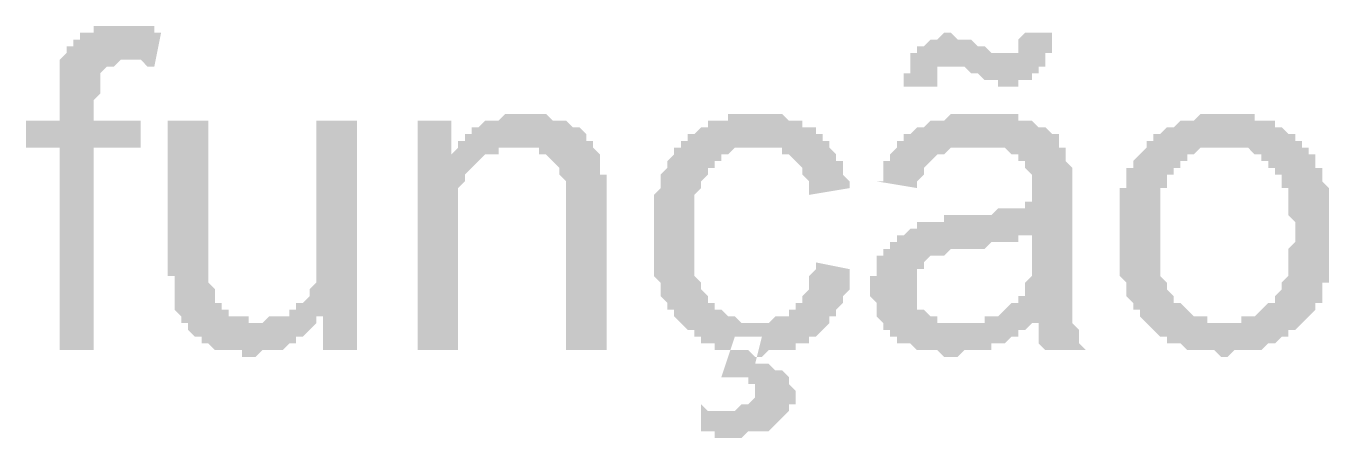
# Model space of a CAD drawing. Header units: millimetres. Extents: x 3949 to 6037, y -1956 to 1273.
# Drawn here: x 4895.5 to 4904.92, y -1658.34 to -1655.36 of the extents above; entities that cross this region are included whole.
import ezdxf

# ---------------------------------------------------------------- set-up
doc = ezdxf.new("R2010")
doc.units = ezdxf.units.MM
doc.layers.add('PADRÃO DE ENTRADA', color=7, linetype='Continuous', lineweight=0)

msp = doc.modelspace()

# ---------------------------------------------------------------- hatches: boundary and pattern name
at = {"layer": 'PADRÃO DE ENTRADA', "transparency": 33554559}
for points in [[(4895.7412, -1657.7039), (4895.7412, -1656.2393), (4895.4971, -1656.2393), (4895.4971, -1656.044), (4895.7412, -1656.044), (4895.7412, -1655.8487), (4895.7412, -1655.7999), (4895.7412, -1655.7999), (4895.7412, -1655.7511), (4895.7412, -1655.7023), (4895.7412, -1655.7023), (4895.7412, -1655.6535), (4895.7412, -1655.6046), (4895.7412, -1655.6046), (4895.79, -1655.5558), (4895.79, -1655.5558), (4895.79, -1655.507), (4895.8389, -1655.507), (4895.8389, -1655.4582), (4895.8877, -1655.4582), (4895.8877, -1655.4582), (4895.8877, -1655.4094), (4895.9365, -1655.4094), (4895.9365, -1655.4094), (4895.9853, -1655.4094), (4895.9853, -1655.3605), (4896.0341, -1655.3605), (4896.083, -1655.3605), (4896.083, -1655.3605), (4896.1318, -1655.3605), (4896.1806, -1655.3605), (4896.1806, -1655.3605), (4896.2294, -1655.3605), (4896.2294, -1655.3605), (4896.2782, -1655.3605), (4896.3271, -1655.3605), (4896.3271, -1655.3605), (4896.3759, -1655.3605), (4896.4247, -1655.3605), (4896.4247, -1655.4094), (4896.4735, -1655.4094), (4896.4247, -1655.6535), (4896.3759, -1655.6535), (4896.3271, -1655.6046), (4896.3271, -1655.6046), (4896.2782, -1655.6046), (4896.2294, -1655.6046), (4896.2294, -1655.6046), (4896.1806, -1655.6046), (4896.1806, -1655.6046), (4896.1318, -1655.6535), (4896.1318, -1655.6535), (4896.083, -1655.6535), (4896.083, -1655.6535), (4896.083, -1655.6535), (4896.0341, -1655.7023), (4896.0341, -1655.7023), (4896.0341, -1655.7511), (4896.0341, -1655.7511), (4896.0341, -1655.7999), (4896.0341, -1655.8487), (4895.9853, -1655.8976), (4895.9853, -1656.044), (4896.3271, -1656.044), (4896.3271, -1656.2393), (4895.9853, -1656.2393), (4895.9853, -1657.7039)], [(4897.6452, -1657.7039), (4897.6452, -1657.4598), (4897.5964, -1657.4598), (4897.5964, -1657.5086), (4897.5964, -1657.5086), (4897.5476, -1657.5575), (4897.5476, -1657.5575), (4897.4987, -1657.6063), (4897.4987, -1657.6063), (4897.4499, -1657.6063), (4897.4499, -1657.6551), (4897.4011, -1657.6551), (4897.4011, -1657.6551), (4897.3523, -1657.7039), (4897.3523, -1657.7039), (4897.3035, -1657.7039), (4897.2546, -1657.7039), (4897.2546, -1657.7039), (4897.2058, -1657.7039), (4897.2058, -1657.7039), (4897.157, -1657.7527), (4897.1082, -1657.7527), (4897.1082, -1657.7527), (4897.0594, -1657.7527), (4897.0594, -1657.7039), (4897.0105, -1657.7039), (4896.9617, -1657.7039), (4896.9617, -1657.7039), (4896.9129, -1657.7039), (4896.9129, -1657.7039), (4896.8641, -1657.7039), (4896.8153, -1657.6551), (4896.8153, -1657.6551), (4896.7664, -1657.6551), (4896.7664, -1657.6063), (4896.7176, -1657.6063), (4896.7176, -1657.6063), (4896.6688, -1657.5575), (4896.6688, -1657.5575), (4896.6688, -1657.5086), (4896.62, -1657.5086), (4896.62, -1657.4598), (4896.62, -1657.4598), (4896.5712, -1657.411), (4896.5712, -1657.411), (4896.5712, -1657.3622), (4896.5712, -1657.3134), (4896.5712, -1657.3134), (4896.5712, -1657.3134), (4896.5712, -1657.2645), (4896.5712, -1657.2645), (4896.5712, -1657.2157), (4896.5712, -1657.1669), (4896.5223, -1657.1669), (4896.5223, -1657.1181), (4896.5223, -1657.0693), (4896.5223, -1657.0693), (4896.5223, -1656.044), (4896.8153, -1656.044), (4896.8153, -1656.9716), (4896.8153, -1657.0204), (4896.8153, -1657.0204), (4896.8153, -1657.0693), (4896.8153, -1657.1181), (4896.8153, -1657.1669), (4896.8153, -1657.1669), (4896.8153, -1657.2157), (4896.8153, -1657.2157), (4896.8641, -1657.2645), (4896.8641, -1657.2645), (4896.8641, -1657.2645), (4896.8641, -1657.3134), (4896.8641, -1657.3622), (4896.9129, -1657.3622), (4896.9129, -1657.411), (4896.9617, -1657.411), (4896.9617, -1657.411), (4896.9617, -1657.4598), (4897.0105, -1657.4598), (4897.0594, -1657.4598), (4897.0594, -1657.4598), (4897.1082, -1657.4598), (4897.1082, -1657.5086), (4897.157, -1657.5086), (4897.157, -1657.5086), (4897.2058, -1657.5086), (4897.2546, -1657.4598), (4897.2546, -1657.4598), (4897.3035, -1657.4598), (4897.3035, -1657.4598), (4897.3523, -1657.4598), (4897.4011, -1657.4598), (4897.4011, -1657.411), (4897.4499, -1657.411), (4897.4499, -1657.3622), (4897.4987, -1657.3622), (4897.4987, -1657.3622), (4897.5476, -1657.3134), (4897.5476, -1657.3134), (4897.5476, -1657.2645), (4897.5476, -1657.2645), (4897.5964, -1657.2157), (4897.5964, -1657.2157), (4897.5964, -1657.1669), (4897.5964, -1657.1669), (4897.5964, -1657.1181), (4897.5964, -1657.0693), (4897.5964, -1657.0693), (4897.5964, -1657.0204), (4897.5964, -1656.9716), (4897.5964, -1656.9228), (4897.5964, -1656.9228), (4897.5964, -1656.044), (4897.8893, -1656.044), (4897.8893, -1657.7039)], [(4898.3287, -1657.7039), (4898.3287, -1656.044), (4898.5728, -1656.044), (4898.5728, -1656.2881), (4898.6216, -1656.2393), (4898.6216, -1656.2393), (4898.6216, -1656.1905), (4898.6704, -1656.1905), (4898.6704, -1656.1417), (4898.7193, -1656.1417), (4898.7193, -1656.0928), (4898.7681, -1656.0928), (4898.7681, -1656.0928), (4898.8169, -1656.044), (4898.8169, -1656.044), (4898.8657, -1656.044), (4898.8657, -1656.044), (4898.9145, -1656.044), (4898.9634, -1655.9952), (4898.9634, -1655.9952), (4899.0122, -1655.9952), (4899.061, -1655.9952), (4899.061, -1655.9952), (4899.1098, -1655.9952), (4899.1098, -1655.9952), (4899.1586, -1655.9952), (4899.1586, -1655.9952), (4899.2075, -1655.9952), (4899.2563, -1655.9952), (4899.2563, -1655.9952), (4899.3051, -1656.044), (4899.3539, -1656.044), (4899.3539, -1656.044), (4899.4027, -1656.044), (4899.4027, -1656.044), (4899.4516, -1656.0928), (4899.5004, -1656.0928), (4899.5004, -1656.0928), (4899.5492, -1656.1417), (4899.5492, -1656.1417), (4899.5492, -1656.1905), (4899.598, -1656.1905), (4899.598, -1656.2393), (4899.598, -1656.2393), (4899.6468, -1656.2881), (4899.6468, -1656.2881), (4899.6468, -1656.337), (4899.6468, -1656.3858), (4899.6468, -1656.3858), (4899.6468, -1656.3858), (4899.6468, -1656.4346), (4899.6957, -1656.4346), (4899.6957, -1656.4834), (4899.6957, -1656.4834), (4899.6957, -1656.5322), (4899.6957, -1656.5811), (4899.6957, -1656.5811), (4899.6957, -1656.6299), (4899.6957, -1656.6787), (4899.6957, -1657.7039), (4899.4027, -1657.7039), (4899.4027, -1656.6787), (4899.4027, -1656.6299), (4899.4027, -1656.5811), (4899.4027, -1656.5811), (4899.4027, -1656.5322), (4899.4027, -1656.4834), (4899.4027, -1656.4834), (4899.3539, -1656.4346), (4899.3539, -1656.4346), (4899.3539, -1656.4346), (4899.3539, -1656.3858), (4899.3539, -1656.3858), (4899.3051, -1656.337), (4899.3051, -1656.337), (4899.2563, -1656.2881), (4899.2563, -1656.2881), (4899.2075, -1656.2881), (4899.2075, -1656.2393), (4899.1586, -1656.2393), (4899.1586, -1656.2393), (4899.1098, -1656.2393), (4899.061, -1656.2393), (4899.061, -1656.2393), (4899.0122, -1656.2393), (4899.0122, -1656.2393), (4898.9634, -1656.2393), (4898.9145, -1656.2393), (4898.9145, -1656.2881), (4898.8657, -1656.2881), (4898.8169, -1656.2881), (4898.8169, -1656.2881), (4898.7681, -1656.337), (4898.7681, -1656.337), (4898.7681, -1656.337), (4898.7193, -1656.3858), (4898.7193, -1656.3858), (4898.7193, -1656.3858), (4898.6704, -1656.4346), (4898.6704, -1656.4346), (4898.6704, -1656.4834), (4898.6704, -1656.4834), (4898.6216, -1656.5322), (4898.6216, -1656.5811), (4898.6216, -1656.5811), (4898.6216, -1656.6299), (4898.6216, -1656.6787), (4898.6216, -1656.7275), (4898.6216, -1656.7275), (4898.6216, -1656.7763), (4898.6216, -1657.7039)]]:
    msp.add_hatch(color=7, dxfattribs=at).paths.add_polyline_path(points)
h = msp.add_hatch(color=7, dxfattribs=at)
h.paths.add_polyline_path([(4902.8202, -1657.5086), (4902.7714, -1657.5086), (4902.7225, -1657.5575), (4902.7225, -1657.5575), (4902.6737, -1657.5575), (4902.6737, -1657.6063), (4902.6249, -1657.6063), (4902.6249, -1657.6063), (4902.5761, -1657.6551), (4902.5273, -1657.6551), (4902.5273, -1657.6551), (4902.4784, -1657.6551), (4902.4784, -1657.6551), (4902.4784, -1657.7039), (4902.4296, -1657.7039), (4902.4296, -1657.7039), (4902.3808, -1657.7039), (4902.332, -1657.7039), (4902.332, -1657.7039), (4902.2832, -1657.7039), (4902.2343, -1657.7527), (4902.2343, -1657.7527), (4902.1855, -1657.7527), (4902.1367, -1657.7527), (4902.0879, -1657.7039), (4902.0879, -1657.7039), (4902.0391, -1657.7039), (4901.9902, -1657.7039), (4901.9902, -1657.7039), (4901.9414, -1657.7039), (4901.9414, -1657.7039), (4901.8926, -1657.6551), (4901.8438, -1657.6551), (4901.8438, -1657.6551), (4901.7949, -1657.6551), (4901.7949, -1657.6063), (4901.7949, -1657.6063), (4901.7461, -1657.6063), (4901.7461, -1657.5575), (4901.6973, -1657.5575), (4901.6973, -1657.5086), (4901.6973, -1657.5086), (4901.6485, -1657.4598), (4901.6485, -1657.4598), (4901.6485, -1657.411), (4901.6485, -1657.411), (4901.6485, -1657.3622), (4901.5997, -1657.3134), (4901.5997, -1657.3134), (4901.5997, -1657.2645), (4901.5997, -1657.2645), (4901.5997, -1657.2157), (4901.5997, -1657.1669), (4901.6485, -1657.1669), (4901.6485, -1657.1181), (4901.6485, -1657.1181), (4901.6485, -1657.0693), (4901.6485, -1657.0204), (4901.6973, -1657.0204), (4901.6973, -1657.0204), (4901.6973, -1656.9716), (4901.7461, -1656.9716), (4901.7461, -1656.9228), (4901.7949, -1656.9228), (4901.7949, -1656.874), (4901.7949, -1656.874), (4901.8438, -1656.874), (4901.8926, -1656.8252), (4901.8926, -1656.8252), (4901.9414, -1656.8252), (4901.9414, -1656.7763), (4901.9902, -1656.7763), (4902.0391, -1656.7763), (4902.0391, -1656.7763), (4902.0879, -1656.7763), (4902.0879, -1656.7763), (4902.1367, -1656.7763), (4902.1367, -1656.7275), (4902.1855, -1656.7275), (4902.2343, -1656.7275), (4902.2832, -1656.7275), (4902.332, -1656.7275), (4902.332, -1656.7275), (4902.3808, -1656.7275), (4902.4296, -1656.7275), (4902.4784, -1656.7275), (4902.4784, -1656.7275), (4902.5273, -1656.6787), (4902.5761, -1656.6787), (4902.5761, -1656.6787), (4902.6249, -1656.6787), (4902.6737, -1656.6787), (4902.6737, -1656.6787), (4902.7225, -1656.6787), (4902.7225, -1656.6299), (4902.7714, -1656.6299), (4902.7714, -1656.6299), (4902.7714, -1656.5811), (4902.7714, -1656.5811), (4902.7714, -1656.5811), (4902.7714, -1656.5322), (4902.7714, -1656.4834), (4902.7714, -1656.4346), (4902.7714, -1656.4346), (4902.7225, -1656.3858), (4902.7225, -1656.3858), (4902.7225, -1656.337), (4902.7225, -1656.337), (4902.6737, -1656.337), (4902.6737, -1656.2881), (4902.6737, -1656.2881), (4902.6249, -1656.2881), (4902.6249, -1656.2881), (4902.5761, -1656.2393), (4902.5273, -1656.2393), (4902.5273, -1656.2393), (4902.4784, -1656.2393), (4902.4296, -1656.2393), (4902.4296, -1656.2393), (4902.3808, -1656.2393), (4902.332, -1656.2393), (4902.2832, -1656.2393), (4902.2832, -1656.2393), (4902.2343, -1656.2393), (4902.1855, -1656.2393), (4902.1855, -1656.2393), (4902.1367, -1656.2881), (4902.1367, -1656.2881), (4902.0879, -1656.2881), (4902.0879, -1656.2881), (4902.0391, -1656.337), (4902.0391, -1656.337), (4902.0391, -1656.337), (4901.9902, -1656.3858), (4901.9902, -1656.3858), (4901.9902, -1656.4346), (4901.9414, -1656.4834), (4901.9414, -1656.4834), (4901.9414, -1656.5322), (4901.9414, -1656.5322), (4901.6485, -1656.4834), (4901.6973, -1656.4834), (4901.6973, -1656.4346), (4901.6973, -1656.3858), (4901.6973, -1656.3858), (4901.6973, -1656.337), (4901.7461, -1656.337), (4901.7461, -1656.2881), (4901.7461, -1656.2881), (4901.7949, -1656.2393), (4901.7949, -1656.2393), (4901.7949, -1656.1905), (4901.8438, -1656.1905), (4901.8438, -1656.1417), (4901.8926, -1656.1417), (4901.8926, -1656.1417), (4901.9414, -1656.0928), (4901.9414, -1656.0928), (4901.9902, -1656.0928), (4902.0391, -1656.044), (4902.0391, -1656.044), (4902.0879, -1656.044), (4902.0879, -1656.044), (4902.1367, -1656.044), (4902.1367, -1656.044), (4902.1855, -1655.9952), (4902.2343, -1655.9952), (4902.2343, -1655.9952), (4902.2832, -1655.9952), (4902.332, -1655.9952), (4902.332, -1655.9952), (4902.3808, -1655.9952), (4902.4296, -1655.9952), (4902.4296, -1655.9952), (4902.4784, -1655.9952), (4902.5273, -1655.9952), (4902.5761, -1655.9952), (4902.5761, -1655.9952), (4902.6249, -1655.9952), (4902.6737, -1655.9952), (4902.6737, -1656.044), (4902.7225, -1656.044), (4902.7225, -1656.044), (4902.7714, -1656.044), (4902.7714, -1656.044), (4902.8202, -1656.0928), (4902.869, -1656.0928), (4902.869, -1656.0928), (4902.9178, -1656.1417), (4902.9178, -1656.1417), (4902.9666, -1656.1417), (4902.9666, -1656.1905), (4902.9666, -1656.1905), (4902.9666, -1656.2393), (4903.0155, -1656.2393), (4903.0155, -1656.2881), (4903.0155, -1656.2881), (4903.0155, -1656.337), (4903.0643, -1656.3858), (4903.0643, -1656.3858), (4903.0643, -1656.3858), (4903.0643, -1656.4346), (4903.0643, -1656.4834), (4903.0643, -1656.4834), (4903.0643, -1656.5322), (4903.0643, -1656.5811), (4903.0643, -1656.6299), (4903.0643, -1656.6299), (4903.0643, -1657.0204), (4903.0643, -1657.0693), (4903.0643, -1657.1181), (4903.0643, -1657.1181), (4903.0643, -1657.1669), (4903.0643, -1657.2157), (4903.0643, -1657.2645), (4903.0643, -1657.3134), (4903.0643, -1657.3134), (4903.0643, -1657.3622), (4903.0643, -1657.3622), (4903.0643, -1657.411), (4903.0643, -1657.411), (4903.0643, -1657.4598), (4903.0643, -1657.4598), (4903.0643, -1657.5086), (4903.0643, -1657.5086), (4903.0643, -1657.5086), (4903.1131, -1657.5575), (4903.1131, -1657.6063), (4903.1131, -1657.6063), (4903.1131, -1657.6551), (4903.1131, -1657.6551), (4903.1619, -1657.7039), (4902.869, -1657.7039), (4902.8202, -1657.6551), (4902.8202, -1657.6551), (4902.8202, -1657.6063), (4902.8202, -1657.5575), (4902.8202, -1657.5575), (4902.8202, -1657.5086), (4902.8202, -1657.5086)], flags=0)
h.paths.add_polyline_path([(4902.7714, -1656.874), (4902.7714, -1656.874), (4902.7225, -1656.874), (4902.7225, -1656.874), (4902.6737, -1656.874), (4902.6737, -1656.9228), (4902.6249, -1656.9228), (4902.5761, -1656.9228), (4902.5761, -1656.9228), (4902.5273, -1656.9228), (4902.4784, -1656.9228), (4902.4784, -1656.9228), (4902.4296, -1656.9716), (4902.3808, -1656.9716), (4902.332, -1656.9716), (4902.332, -1656.9716), (4902.2832, -1656.9716), (4902.2343, -1656.9716), (4902.1855, -1656.9716), (4902.1855, -1656.9716), (4902.1367, -1657.0204), (4902.0879, -1657.0204), (4902.0879, -1657.0204), (4902.0879, -1657.0204), (4902.0391, -1657.0204), (4901.9902, -1657.0693), (4901.9902, -1657.0693), (4901.9902, -1657.1181), (4901.9414, -1657.1181), (4901.9414, -1657.1181), (4901.9414, -1657.1669), (4901.9414, -1657.2157), (4901.9414, -1657.2157), (4901.9414, -1657.2645), (4901.9414, -1657.2645), (4901.9414, -1657.3134), (4901.9414, -1657.3622), (4901.9414, -1657.3622), (4901.9414, -1657.411), (4901.9902, -1657.411), (4901.9902, -1657.411), (4902.0391, -1657.4598), (4902.0391, -1657.4598), (4902.0879, -1657.4598), (4902.0879, -1657.5086), (4902.1367, -1657.5086), (4902.1855, -1657.5086), (4902.1855, -1657.5086), (4902.2343, -1657.5086), (4902.2343, -1657.5086), (4902.2832, -1657.5086), (4902.332, -1657.5086), (4902.332, -1657.5086), (4902.3808, -1657.5086), (4902.4296, -1657.5086), (4902.4296, -1657.4598), (4902.4784, -1657.4598), (4902.4784, -1657.4598), (4902.5273, -1657.4598), (4902.5273, -1657.4598), (4902.5761, -1657.411), (4902.5761, -1657.411), (4902.6249, -1657.3622), (4902.6249, -1657.3622), (4902.6737, -1657.3622), (4902.6737, -1657.3134), (4902.7225, -1657.3134), (4902.7225, -1657.2645), (4902.7225, -1657.2645), (4902.7225, -1657.2157), (4902.7225, -1657.2157), (4902.7714, -1657.1669), (4902.7714, -1657.1181), (4902.7714, -1657.1181), (4902.7714, -1657.0693), (4902.7714, -1657.0204), (4902.7714, -1657.0204), (4902.7714, -1656.9716), (4902.7714, -1656.9716)], flags=0)
h.paths.add_polyline_path([(4901.8438, -1655.7999), (4901.8438, -1655.7511), (4901.8438, -1655.7023), (4901.8926, -1655.7023), (4901.8926, -1655.6535), (4901.8926, -1655.6046), (4901.8926, -1655.6046), (4901.8926, -1655.5558), (4901.9414, -1655.5558), (4901.9414, -1655.507), (4901.9902, -1655.507), (4901.9902, -1655.507), (4902.0391, -1655.4582), (4902.0391, -1655.4582), (4902.0879, -1655.4582), (4902.0879, -1655.4582), (4902.1367, -1655.4094), (4902.1855, -1655.4094), (4902.1855, -1655.4094), (4902.1855, -1655.4094), (4902.2343, -1655.4582), (4902.2343, -1655.4582), (4902.2832, -1655.4582), (4902.332, -1655.4582), (4902.332, -1655.4582), (4902.3808, -1655.507), (4902.4296, -1655.507), (4902.4296, -1655.507), (4902.4784, -1655.5558), (4902.5273, -1655.5558), (4902.5273, -1655.5558), (4902.5761, -1655.5558), (4902.5761, -1655.5558), (4902.6249, -1655.5558), (4902.6737, -1655.5558), (4902.6737, -1655.5558), (4902.6737, -1655.507), (4902.6737, -1655.507), (4902.6737, -1655.4582), (4902.7225, -1655.4094), (4902.9178, -1655.4094), (4902.9178, -1655.4582), (4902.9178, -1655.507), (4902.9178, -1655.5558), (4902.869, -1655.5558), (4902.869, -1655.6046), (4902.869, -1655.6046), (4902.869, -1655.6535), (4902.8202, -1655.6535), (4902.8202, -1655.7023), (4902.8202, -1655.7023), (4902.7714, -1655.7023), (4902.7714, -1655.7511), (4902.7225, -1655.7511), (4902.7225, -1655.7511), (4902.6737, -1655.7511), (4902.6737, -1655.7999), (4902.6249, -1655.7999), (4902.5761, -1655.7999), (4902.5761, -1655.7999), (4902.5273, -1655.7999), (4902.5273, -1655.7511), (4902.4784, -1655.7511), (4902.4784, -1655.7511), (4902.4296, -1655.7511), (4902.3808, -1655.7023), (4902.3808, -1655.7023), (4902.332, -1655.7023), (4902.2832, -1655.6535), (4902.2832, -1655.6535), (4902.2343, -1655.6535), (4902.2343, -1655.6535), (4902.1855, -1655.6535), (4902.1855, -1655.6535), (4902.1367, -1655.6535), (4902.1367, -1655.6535), (4902.0879, -1655.6535), (4902.0879, -1655.6535), (4902.0879, -1655.7023), (4902.0879, -1655.7023), (4902.0879, -1655.7511), (4902.0879, -1655.7999)], flags=0)
h = msp.add_hatch(color=7, dxfattribs=at)
h.paths.add_polyline_path([(4901.2091, -1657.0693), (4901.4532, -1657.1181), (4901.4532, -1657.1669), (4901.4532, -1657.1669), (4901.4532, -1657.2157), (4901.4532, -1657.2645), (4901.4532, -1657.2645), (4901.4044, -1657.3134), (4901.4044, -1657.3622), (4901.4044, -1657.3622), (4901.3556, -1657.411), (4901.3556, -1657.411), (4901.3556, -1657.4598), (4901.3067, -1657.4598), (4901.3067, -1657.5086), (4901.3067, -1657.5086), (4901.2579, -1657.5575), (4901.2579, -1657.5575), (4901.2579, -1657.5575), (4901.2091, -1657.6063), (4901.2091, -1657.6063), (4901.1603, -1657.6063), (4901.1603, -1657.6551), (4901.1115, -1657.6551), (4901.0626, -1657.6551), (4901.0626, -1657.7039), (4901.0138, -1657.7039), (4901.0138, -1657.7039), (4900.965, -1657.7039), (4900.9162, -1657.7039), (4900.9162, -1657.7039), (4900.8674, -1657.7039), (4900.8674, -1657.7039), (4900.8185, -1657.7527), (4900.7697, -1657.7527), (4900.7697, -1657.7527), (4900.7209, -1657.7039), (4900.6721, -1657.7039), (4900.6233, -1657.7039), (4900.6233, -1657.7039), (4900.5744, -1657.7039), (4900.5744, -1657.7039), (4900.5256, -1657.7039), (4900.4768, -1657.7039), (4900.4768, -1657.6551), (4900.428, -1657.6551), (4900.428, -1657.6551), (4900.3792, -1657.6551), (4900.3792, -1657.6063), (4900.3303, -1657.6063), (4900.3303, -1657.5575), (4900.2815, -1657.5575), (4900.2815, -1657.5575), (4900.2327, -1657.5086), (4900.2327, -1657.5086), (4900.2327, -1657.5086), (4900.1839, -1657.4598), (4900.1839, -1657.4598), (4900.1839, -1657.411), (4900.1351, -1657.411), (4900.1351, -1657.3622), (4900.1351, -1657.3622), (4900.0862, -1657.3134), (4900.0862, -1657.3134), (4900.0862, -1657.2645), (4900.0862, -1657.2157), (4900.0862, -1657.2157), (4900.0374, -1657.1669), (4900.0374, -1657.1669), (4900.0374, -1657.1181), (4900.0374, -1657.0693), (4900.0374, -1657.0693), (4900.0374, -1657.0204), (4900.0374, -1656.9716), (4900.0374, -1656.9228), (4900.0374, -1656.9228), (4900.0374, -1656.874), (4900.0374, -1656.8252), (4900.0374, -1656.7763), (4900.0374, -1656.7763), (4900.0374, -1656.7275), (4900.0374, -1656.6787), (4900.0374, -1656.6787), (4900.0374, -1656.6299), (4900.0374, -1656.5811), (4900.0374, -1656.5811), (4900.0862, -1656.5322), (4900.0862, -1656.5322), (4900.0862, -1656.4834), (4900.0862, -1656.4346), (4900.0862, -1656.4346), (4900.1351, -1656.3858), (4900.1351, -1656.3858), (4900.1351, -1656.3858), (4900.1351, -1656.337), (4900.1839, -1656.2881), (4900.1839, -1656.2881), (4900.1839, -1656.2393), (4900.2327, -1656.2393), (4900.2327, -1656.1905), (4900.2815, -1656.1905), (4900.2815, -1656.1905), (4900.2815, -1656.1417), (4900.3303, -1656.1417), (4900.3792, -1656.0928), (4900.3792, -1656.0928), (4900.3792, -1656.0928), (4900.428, -1656.0928), (4900.428, -1656.044), (4900.4768, -1656.044), (4900.5256, -1656.044), (4900.5256, -1656.044), (4900.5744, -1656.044), (4900.5744, -1655.9952), (4900.6233, -1655.9952), (4900.6721, -1655.9952), (4900.6721, -1655.9952), (4900.7209, -1655.9952), (4900.7697, -1655.9952), (4900.7697, -1655.9952), (4900.8185, -1655.9952), (4900.8674, -1655.9952), (4900.8674, -1655.9952), (4900.9162, -1655.9952), (4900.965, -1655.9952), (4900.965, -1655.9952), (4901.0138, -1656.044), (4901.0626, -1656.044), (4901.0626, -1656.044), (4901.1115, -1656.044), (4901.1115, -1656.0928), (4901.1603, -1656.0928), (4901.1603, -1656.0928), (4901.2091, -1656.0928), (4901.2091, -1656.1417), (4901.2579, -1656.1417), (4901.2579, -1656.1905), (4901.3067, -1656.1905), (4901.3067, -1656.2393), (4901.3067, -1656.2393), (4901.3556, -1656.2881), (4901.3556, -1656.2881), (4901.3556, -1656.337), (4901.4044, -1656.337), (4901.4044, -1656.3858), (4901.4044, -1656.3858), (4901.4044, -1656.4346), (4901.4532, -1656.4834), (4901.4532, -1656.4834), (4901.4532, -1656.5322), (4901.1603, -1656.5811), (4901.1603, -1656.5322), (4901.1603, -1656.4834), (4901.1603, -1656.4834), (4901.1115, -1656.4346), (4901.1115, -1656.3858), (4901.1115, -1656.3858), (4901.0626, -1656.337), (4901.0626, -1656.337), (4901.0626, -1656.337), (4901.0138, -1656.2881), (4901.0138, -1656.2881), (4900.965, -1656.2881), (4900.965, -1656.2393), (4900.9162, -1656.2393), (4900.9162, -1656.2393), (4900.8674, -1656.2393), (4900.8185, -1656.2393), (4900.8185, -1656.2393), (4900.7697, -1656.2393), (4900.7697, -1656.2393), (4900.7209, -1656.2393), (4900.6721, -1656.2393), (4900.6721, -1656.2393), (4900.6233, -1656.2393), (4900.6233, -1656.2393), (4900.5744, -1656.2881), (4900.5744, -1656.2881), (4900.5256, -1656.2881), (4900.5256, -1656.337), (4900.4768, -1656.337), (4900.4768, -1656.3858), (4900.428, -1656.3858), (4900.428, -1656.3858), (4900.428, -1656.4346), (4900.428, -1656.4346), (4900.3792, -1656.4834), (4900.3792, -1656.4834), (4900.3792, -1656.5322), (4900.3792, -1656.5322), (4900.3303, -1656.5811), (4900.3303, -1656.5811), (4900.3303, -1656.6299), (4900.3303, -1656.6787), (4900.3303, -1656.6787), (4900.3303, -1656.7275), (4900.3303, -1656.7763), (4900.3303, -1656.8252), (4900.3303, -1656.874), (4900.3303, -1656.874), (4900.3303, -1656.9228), (4900.3303, -1656.9228), (4900.3303, -1656.9716), (4900.3303, -1657.0204), (4900.3303, -1657.0693), (4900.3303, -1657.0693), (4900.3303, -1657.1181), (4900.3303, -1657.1669), (4900.3303, -1657.1669), (4900.3792, -1657.2157), (4900.3792, -1657.2157), (4900.3792, -1657.2645), (4900.3792, -1657.2645), (4900.428, -1657.3134), (4900.428, -1657.3134), (4900.428, -1657.3622), (4900.428, -1657.3622), (4900.4768, -1657.3622), (4900.4768, -1657.411), (4900.5256, -1657.411), (4900.5256, -1657.411), (4900.5744, -1657.4598), (4900.5744, -1657.4598), (4900.6233, -1657.4598), (4900.6233, -1657.4598), (4900.6721, -1657.5086), (4900.7209, -1657.5086), (4900.7209, -1657.5086), (4900.7697, -1657.5086), (4900.7697, -1657.5086), (4900.8185, -1657.5086), (4900.8674, -1657.5086), (4900.8674, -1657.5086), (4900.9162, -1657.4598), (4900.9162, -1657.4598), (4900.965, -1657.4598), (4901.0138, -1657.4598), (4901.0138, -1657.411), (4901.0626, -1657.411), (4901.0626, -1657.411), (4901.0626, -1657.3622), (4901.1115, -1657.3622), (4901.1115, -1657.3134), (4901.1115, -1657.3134), (4901.1603, -1657.2645), (4901.1603, -1657.2645), (4901.1603, -1657.2157), (4901.1603, -1657.2157), (4901.1603, -1657.1669), (4901.2091, -1657.1181), (4901.2091, -1657.0693), (4901.2091, -1657.0693)], flags=0)
h.paths.add_polyline_path([(4900.5256, -1657.8992), (4900.6233, -1657.6063), (4900.8185, -1657.6063), (4900.7697, -1657.8016), (4900.8185, -1657.8016), (4900.8674, -1657.8016), (4900.8674, -1657.8016), (4900.9162, -1657.8504), (4900.9162, -1657.8504), (4900.965, -1657.8504), (4900.965, -1657.8504), (4901.0138, -1657.8992), (4901.0138, -1657.948), (4901.0138, -1657.948), (4901.0626, -1657.9968), (4901.0626, -1657.9968), (4901.0626, -1658.0457), (4901.0626, -1658.0457), (4901.0626, -1658.0945), (4901.0138, -1658.0945), (4901.0138, -1658.1433), (4901.0138, -1658.1433), (4900.965, -1658.1921), (4900.965, -1658.1921), (4900.9162, -1658.2409), (4900.9162, -1658.2409), (4900.9162, -1658.2409), (4900.8674, -1658.2898), (4900.8674, -1658.2898), (4900.8185, -1658.2898), (4900.7697, -1658.2898), (4900.7697, -1658.2898), (4900.7209, -1658.2898), (4900.6721, -1658.3386), (4900.6721, -1658.3386), (4900.6233, -1658.3386), (4900.5744, -1658.3386), (4900.5744, -1658.3386), (4900.5256, -1658.3386), (4900.4768, -1658.3386), (4900.4768, -1658.2898), (4900.428, -1658.2898), (4900.3792, -1658.2898), (4900.3792, -1658.2898), (4900.3792, -1658.2898), (4900.3792, -1658.0945), (4900.428, -1658.1433), (4900.4768, -1658.1433), (4900.4768, -1658.1433), (4900.5256, -1658.1433), (4900.5256, -1658.1433), (4900.5744, -1658.1433), (4900.6233, -1658.1433), (4900.6721, -1658.0945), (4900.6721, -1658.0945), (4900.7209, -1658.0945), (4900.7209, -1658.0945), (4900.7209, -1658.0945), (4900.7697, -1658.0457), (4900.7697, -1658.0457), (4900.7697, -1657.9968), (4900.7697, -1657.9968), (4900.7697, -1657.9968), (4900.7697, -1657.948), (4900.7697, -1657.948), (4900.7209, -1657.948), (4900.7209, -1657.8992), (4900.6721, -1657.8992), (4900.6721, -1657.8992), (4900.6233, -1657.8992), (4900.5744, -1657.8992), (4900.5256, -1657.8992), (4900.5256, -1657.8992)], flags=0)
h = msp.add_hatch(color=7, dxfattribs=at)
h.paths.add_polyline_path([(4903.406, -1656.874), (4903.406, -1656.8252), (4903.406, -1656.7763), (4903.406, -1656.7763), (4903.406, -1656.7275), (4903.406, -1656.6787), (4903.406, -1656.6299), (4903.406, -1656.6299), (4903.406, -1656.5811), (4903.406, -1656.5322), (4903.4548, -1656.5322), (4903.4548, -1656.4834), (4903.4548, -1656.4834), (4903.4548, -1656.4346), (4903.4548, -1656.3858), (4903.5037, -1656.3858), (4903.5037, -1656.337), (4903.5037, -1656.337), (4903.5525, -1656.2881), (4903.5525, -1656.2881), (4903.5525, -1656.2881), (4903.6013, -1656.2393), (4903.6013, -1656.2393), (4903.6013, -1656.1905), (4903.6501, -1656.1905), (4903.6501, -1656.1905), (4903.6501, -1656.1417), (4903.6989, -1656.1417), (4903.6989, -1656.1417), (4903.7478, -1656.0928), (4903.7478, -1656.0928), (4903.7966, -1656.0928), (4903.8454, -1656.044), (4903.8454, -1656.044), (4903.8942, -1656.044), (4903.8942, -1656.044), (4903.9431, -1656.044), (4903.9919, -1655.9952), (4903.9919, -1655.9952), (4904.0407, -1655.9952), (4904.0895, -1655.9952), (4904.0895, -1655.9952), (4904.1383, -1655.9952), (4904.1872, -1655.9952), (4904.1872, -1655.9952), (4904.1872, -1655.9952), (4904.236, -1655.9952), (4904.2848, -1655.9952), (4904.2848, -1655.9952), (4904.3336, -1655.9952), (4904.3824, -1655.9952), (4904.3824, -1656.044), (4904.4313, -1656.044), (4904.4313, -1656.044), (4904.4801, -1656.044), (4904.5289, -1656.044), (4904.5289, -1656.0928), (4904.5777, -1656.0928), (4904.5777, -1656.0928), (4904.6265, -1656.1417), (4904.6265, -1656.1417), (4904.6754, -1656.1417), (4904.6754, -1656.1905), (4904.7242, -1656.1905), (4904.7242, -1656.2393), (4904.7242, -1656.2393), (4904.773, -1656.2393), (4904.773, -1656.2881), (4904.8218, -1656.2881), (4904.8218, -1656.337), (4904.8218, -1656.337), (4904.8218, -1656.3858), (4904.8706, -1656.3858), (4904.8706, -1656.4346), (4904.8706, -1656.4834), (4904.8706, -1656.4834), (4904.9195, -1656.5322), (4904.9195, -1656.5322), (4904.9195, -1656.5811), (4904.9195, -1656.6299), (4904.9195, -1656.6299), (4904.9195, -1656.6787), (4904.9195, -1656.7275), (4904.9195, -1656.7275), (4904.9195, -1656.7763), (4904.9195, -1656.8252), (4904.9195, -1656.8252), (4904.9195, -1656.874), (4904.9195, -1656.9228), (4904.9195, -1656.9716), (4904.9195, -1656.9716), (4904.9195, -1657.0204), (4904.9195, -1657.0693), (4904.9195, -1657.0693), (4904.9195, -1657.1181), (4904.9195, -1657.1669), (4904.9195, -1657.1669), (4904.9195, -1657.2157), (4904.8706, -1657.2157), (4904.8706, -1657.2645), (4904.8706, -1657.3134), (4904.8706, -1657.3134), (4904.8706, -1657.3134), (4904.8706, -1657.3622), (4904.8218, -1657.3622), (4904.8218, -1657.411), (4904.8218, -1657.411), (4904.773, -1657.4598), (4904.773, -1657.4598), (4904.7242, -1657.5086), (4904.7242, -1657.5086), (4904.6754, -1657.5575), (4904.6754, -1657.5575), (4904.6265, -1657.5575), (4904.6265, -1657.6063), (4904.5777, -1657.6063), (4904.5777, -1657.6063), (4904.5289, -1657.6551), (4904.5289, -1657.6551), (4904.4801, -1657.6551), (4904.4313, -1657.7039), (4904.4313, -1657.7039), (4904.3824, -1657.7039), (4904.3824, -1657.7039), (4904.3336, -1657.7039), (4904.2848, -1657.7039), (4904.2848, -1657.7039), (4904.236, -1657.7039), (4904.1872, -1657.7527), (4904.1872, -1657.7527), (4904.1872, -1657.7527), (4904.1383, -1657.7527), (4904.0895, -1657.7039), (4904.0407, -1657.7039), (4904.0407, -1657.7039), (4903.9919, -1657.7039), (4903.9919, -1657.7039), (4903.9431, -1657.7039), (4903.8942, -1657.7039), (4903.8942, -1657.7039), (4903.8454, -1657.6551), (4903.8454, -1657.6551), (4903.7966, -1657.6551), (4903.7478, -1657.6551), (4903.7478, -1657.6063), (4903.6989, -1657.6063), (4903.6989, -1657.6063), (4903.6501, -1657.5575), (4903.6501, -1657.5575), (4903.6013, -1657.5086), (4903.6013, -1657.5086), (4903.6013, -1657.5086), (4903.5525, -1657.4598), (4903.5525, -1657.4598), (4903.5525, -1657.411), (4903.5037, -1657.411), (4903.5037, -1657.3622), (4903.5037, -1657.3622), (4903.4548, -1657.3134), (4903.4548, -1657.3134), (4903.4548, -1657.2645), (4903.4548, -1657.2157), (4903.4548, -1657.2157), (4903.406, -1657.1669), (4903.406, -1657.1669), (4903.406, -1657.1181), (4903.406, -1657.0693), (4903.406, -1657.0693), (4903.406, -1657.0204), (4903.406, -1656.9716), (4903.406, -1656.9228), (4903.406, -1656.9228), (4903.406, -1656.874), (4903.406, -1656.874)], flags=0)
h.paths.add_polyline_path([(4903.6989, -1656.874), (4903.6989, -1656.9228), (4903.6989, -1656.9228), (4903.6989, -1656.9716), (4903.6989, -1657.0204), (4903.6989, -1657.0693), (4903.6989, -1657.0693), (4903.6989, -1657.1181), (4903.6989, -1657.1181), (4903.6989, -1657.1669), (4903.7478, -1657.2157), (4903.7478, -1657.2157), (4903.7478, -1657.2645), (4903.7478, -1657.2645), (4903.7966, -1657.3134), (4903.7966, -1657.3134), (4903.7966, -1657.3134), (4903.7966, -1657.3622), (4903.8454, -1657.3622), (4903.8454, -1657.3622), (4903.8942, -1657.411), (4903.8942, -1657.411), (4903.9431, -1657.4598), (4903.9431, -1657.4598), (4903.9919, -1657.4598), (4904.0407, -1657.4598), (4904.0407, -1657.5086), (4904.0895, -1657.5086), (4904.0895, -1657.5086), (4904.1383, -1657.5086), (4904.1872, -1657.5086), (4904.1872, -1657.5086), (4904.236, -1657.5086), (4904.2848, -1657.5086), (4904.2848, -1657.4598), (4904.3336, -1657.4598), (4904.3336, -1657.4598), (4904.3824, -1657.4598), (4904.3824, -1657.4598), (4904.4313, -1657.411), (4904.4313, -1657.411), (4904.4801, -1657.3622), (4904.4801, -1657.3622), (4904.5289, -1657.3622), (4904.5289, -1657.3134), (4904.5289, -1657.3134), (4904.5777, -1657.2645), (4904.5777, -1657.2645), (4904.5777, -1657.2157), (4904.5777, -1657.2157), (4904.6265, -1657.1669), (4904.6265, -1657.1669), (4904.6265, -1657.1181), (4904.6265, -1657.0693), (4904.6265, -1657.0693), (4904.6265, -1657.0204), (4904.6265, -1656.9716), (4904.6754, -1656.9228), (4904.6754, -1656.9228), (4904.6754, -1656.874), (4904.6754, -1656.874), (4904.6754, -1656.8252), (4904.6754, -1656.7763), (4904.6265, -1656.7275), (4904.6265, -1656.7275), (4904.6265, -1656.6787), (4904.6265, -1656.6299), (4904.6265, -1656.6299), (4904.6265, -1656.5811), (4904.6265, -1656.5322), (4904.5777, -1656.5322), (4904.5777, -1656.4834), (4904.5777, -1656.4834), (4904.5777, -1656.4346), (4904.5289, -1656.4346), (4904.5289, -1656.3858), (4904.5289, -1656.3858), (4904.4801, -1656.3858), (4904.4801, -1656.337), (4904.4313, -1656.337), (4904.4313, -1656.2881), (4904.3824, -1656.2881), (4904.3824, -1656.2881), (4904.3336, -1656.2393), (4904.3336, -1656.2393), (4904.2848, -1656.2393), (4904.236, -1656.2393), (4904.236, -1656.2393), (4904.1872, -1656.2393), (4904.1872, -1656.2393), (4904.1383, -1656.2393), (4904.0895, -1656.2393), (4904.0895, -1656.2393), (4904.0407, -1656.2393), (4903.9919, -1656.2393), (4903.9919, -1656.2393), (4903.9431, -1656.2881), (4903.9431, -1656.2881), (4903.8942, -1656.2881), (4903.8942, -1656.337), (4903.8454, -1656.337), (4903.8454, -1656.3858), (4903.7966, -1656.3858), (4903.7966, -1656.3858), (4903.7966, -1656.4346), (4903.7478, -1656.4346), (4903.7478, -1656.4834), (4903.7478, -1656.4834), (4903.7478, -1656.5322), (4903.6989, -1656.5322), (4903.6989, -1656.5811), (4903.6989, -1656.6299), (4903.6989, -1656.6299), (4903.6989, -1656.6787), (4903.6989, -1656.7275), (4903.6989, -1656.7275), (4903.6989, -1656.7763), (4903.6989, -1656.8252), (4903.6989, -1656.874), (4903.6989, -1656.874)], flags=0)

doc.saveas('drawing.dxf')
